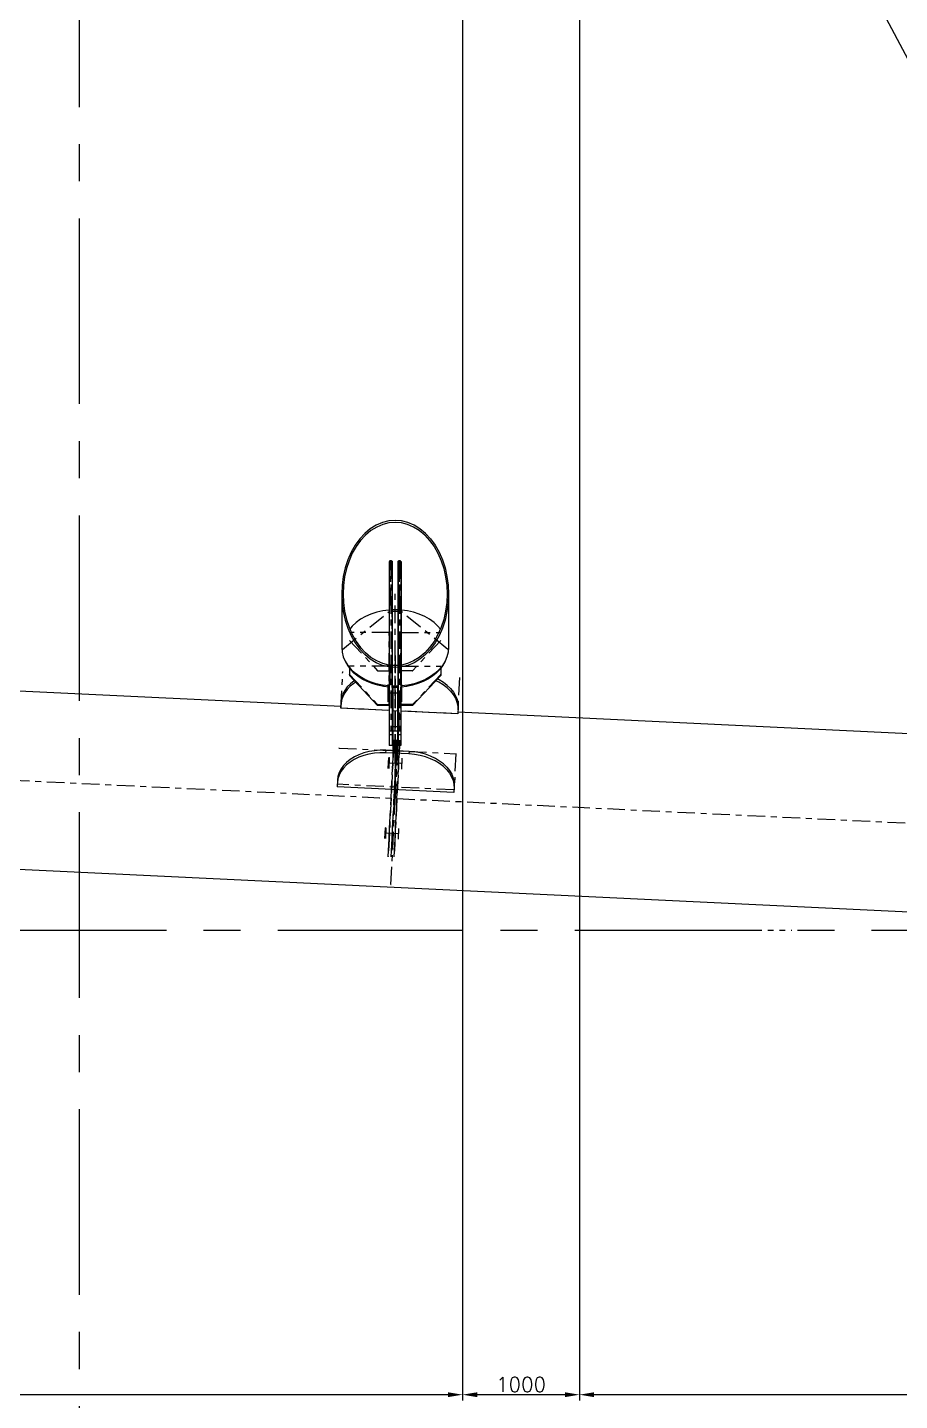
# Model space of a CAD drawing. Header units: millimetres. Extents: x 2368 to 8313, y 7493 to 11698.
# Drawn here: x 4169.7 to 4318.9, y 10991 to 11225.9 of the extents above; entities that cross this region are included whole.
import ezdxf

# ---------------------------------------------------------------- set-up
doc = ezdxf.new("R2010")
doc.units = ezdxf.units.MM
for name, pattern in [('CENTER', [50.8, 31.75, -6.35, 6.35, -6.35]), ('XKITLINE00', [0]), ('XKITLINE01', [4, 1, -1, 1, -1]), ('XKITLINE03', [6, 3, -1, 1, -1])]:
    doc.linetypes.add(name, pattern=pattern)
doc.styles.add('ROMANS', font='romans.shx')
doc.dimstyles.new('MD300', dxfattribs={"dimtxt": 2.5, "dimasz": 2.5, "dimexe": 1, "dimexo": 1, "dimgap": 0.5, "dimtad": 1, "dimdec": 1, "dimlfac": 50, "dimrnd": 0.5, "dimdsep": 46, "dimtxsty": 'ROMANS', "dimcen": 1, "dimclrd": 146, "dimclre": 146, "dimclrt": 30, "dimadec": 1, "dimazin": 2, "dimtfac": 1, "dimtdec": 1, "dimtmove": 0, "dimatfit": 1, "dimfxl": 1, "dimtolj": 1, "dimtzin": 0, "dimlwd": -1, "dimlwe": -1, "dimarcsym": 0})

# ---------------------------------------------------------------- blocks, each defined once
blk = doc.blocks.new('*D28')
at = {"color": 146, "transparency": 16777216}
for p, q in [((4264.13, 11249.2), (4264.13, 10991.04)), ((5216.59, 11054.98), (5216.59, 10991.04)), ((5214.09, 10992.04), (4266.63, 10992.04))]:
    blk.add_line(p, q, dxfattribs=at)
for points in [[(4266.63, 10992.45), (4266.63, 10991.62), (4264.13, 10992.04)], [(5214.09, 10992.45), (5214.09, 10991.62), (5216.59, 10992.04)]]:
    blk.add_solid(points, dxfattribs=at)
at = {"layer": 'Defpoints', "color": 0, "transparency": 16777216}
for p in [(4264.13, 11250.2), (5216.59, 11055.98), (4264.13, 10992.04)]:
    blk.add_point(p, dxfattribs=at)
at = {"color": 30, "transparency": 16777216, "insert": (4740.36, 10993.79), "char_height": 2.5, "attachment_point": 5, "style": 'ROMANS'}
blk.add_mtext('\\A1;47623', dxfattribs=at)
blk = doc.blocks.new('*D33')
at = {"color": 146, "transparency": 16777216}
for p, q in [((4244.13, 11249.2), (4244.13, 10991.04)), ((4264.13, 11249.21), (4264.13, 10991.04)), ((4261.63, 10992.04), (4246.63, 10992.04))]:
    blk.add_line(p, q, dxfattribs=at)
for points in [[(4246.63, 10992.45), (4246.63, 10991.62), (4244.13, 10992.04)], [(4261.63, 10992.45), (4261.63, 10991.62), (4264.13, 10992.04)]]:
    blk.add_solid(points, dxfattribs=at)
at = {"layer": 'Defpoints', "color": 0, "transparency": 16777216}
for p in [(4244.13, 11250.2), (4264.13, 11250.21), (4244.13, 10992.04)]:
    blk.add_point(p, dxfattribs=at)
at = {"color": 30, "transparency": 16777216, "insert": (4254.13, 10993.79), "char_height": 2.5, "attachment_point": 5, "style": 'ROMANS'}
blk.add_mtext('\\A1;1000', dxfattribs=at)
blk = doc.blocks.new('*D34')
at = {"color": 146, "transparency": 16777216}
for p, q in [((3908.59, 11276.55), (3908.59, 10991.04)), ((4244.13, 11249.2), (4244.13, 10991.04)), ((4241.63, 10992.04), (3911.09, 10992.04))]:
    blk.add_line(p, q, dxfattribs=at)
for points in [[(3911.09, 10992.45), (3911.09, 10991.62), (3908.59, 10992.04)], [(4241.63, 10992.45), (4241.63, 10991.62), (4244.13, 10992.04)]]:
    blk.add_solid(points, dxfattribs=at)
at = {"layer": 'Defpoints', "color": 0, "transparency": 16777216}
for p in [(3908.59, 11277.55), (4244.13, 11250.2), (3908.59, 10992.04)]:
    blk.add_point(p, dxfattribs=at)
at = {"color": 30, "transparency": 16777216, "insert": (4076.36, 10993.79), "char_height": 2.5, "attachment_point": 5, "style": 'ROMANS'}
blk.add_mtext('\\A1;16777', dxfattribs=at)
blk = doc.blocks.new('*D36')
at = {"color": 146, "transparency": 16777216}
for p, q in [((3888.59, 11276.27), (3888.59, 10979.26)), ((5216.59, 11054.98), (5216.59, 10979.26)), ((3891.09, 10980.26), (5214.09, 10980.26))]:
    blk.add_line(p, q, dxfattribs=at)
for points in [[(3891.09, 10980.68), (3891.09, 10979.85), (3888.59, 10980.26)], [(5214.09, 10980.68), (5214.09, 10979.85), (5216.59, 10980.26)]]:
    blk.add_solid(points, dxfattribs=at)
at = {"layer": 'Defpoints', "color": 0, "transparency": 16777216}
for p in [(3888.59, 11277.27), (5216.59, 11055.98), (5216.59, 10980.26)]:
    blk.add_point(p, dxfattribs=at)
at = {"color": 30, "transparency": 16777216, "insert": (4552.59, 10982.01), "char_height": 2.5, "attachment_point": 5, "style": 'ROMANS'}
blk.add_mtext('\\A1;66400', dxfattribs=at)
blk = doc.blocks.new('*D38')
at = {"color": 146, "transparency": 16777216}
for p, q in [((3888.58, 11276.27), (3888.58, 10968.16)), ((6544.59, 11276.27), (6544.59, 10968.16)), ((6542.09, 10969.16), (3891.08, 10969.16))]:
    blk.add_line(p, q, dxfattribs=at)
for points in [[(3891.08, 10969.58), (3891.08, 10968.75), (3888.58, 10969.16)], [(6542.09, 10969.58), (6542.09, 10968.75), (6544.59, 10969.16)]]:
    blk.add_solid(points, dxfattribs=at)
at = {"layer": 'Defpoints', "color": 0, "transparency": 16777216}
for p in [(3888.58, 11277.27), (6544.59, 11277.27), (3888.58, 10969.16)]:
    blk.add_point(p, dxfattribs=at)
at = {"color": 30, "transparency": 16777216, "insert": (5216.59, 10970.91), "char_height": 2.5, "attachment_point": 5, "style": 'ROMANS'}
blk.add_mtext('\\A1;132800', dxfattribs=at)

msp = doc.modelspace()

# ---------------------------------------------------------------- linework, layer by layer
at = {"color": 6, "linetype": 'CENTER'}
for p, q in [((4178.5882, 10907.5139), (4178.5882, 11495.735)), ((3247.3048, 11071.5205), (7181.1218, 11071.5205))]:
    msp.add_line(p, q, dxfattribs=at)
at = {"color": 8, "linetype": 'XKITLINE00'}
for p, q in [((4242.5226, 11367.6076), (4376.8075, 11113.5958)), ((4229.3471, 11140.7728), (4228.3406, 11140.1495)), ((4230.4009, 11141.2247), (4229.3471, 11140.7728)), ((4230.4583, 11140.904), (4229.4322, 11140.464)), ((4231.4865, 11141.4985), (4230.4009, 11141.2247)), ((4231.5154, 11141.1706), (4230.4583, 11140.904)), ((4232.5882, 11141.5902), (4231.4865, 11141.4985)), ((4232.5882, 11141.2599), (4231.5154, 11141.1706)), ((4233.6899, 11141.4985), (4232.5882, 11141.5902)), ((4233.661, 11141.1706), (4232.5882, 11141.2599)), ((4234.7181, 11140.904), (4233.661, 11141.1706)), ((4234.7755, 11141.2247), (4233.6899, 11141.4985)), ((4235.7442, 11140.464), (4234.7181, 11140.904)), ((4235.8293, 11140.7729), (4234.7755, 11141.2247)), ((4236.8358, 11140.1495), (4235.8293, 11140.7729)), ((4226.5273, 11138.427), (4225.7468, 11137.353)), ((4227.3961, 11139.3637), (4226.5273, 11138.427)), ((4227.5324, 11139.0919), (4226.6864, 11138.1798)), ((4228.3406, 11140.1495), (4227.3961, 11139.3637)), ((4228.4522, 11139.857), (4227.5324, 11139.0919)), ((4229.4322, 11140.464), (4228.4522, 11139.857)), ((4236.7242, 11139.857), (4235.7442, 11140.464)), ((4237.644, 11139.0919), (4236.7242, 11139.857)), ((4237.7803, 11139.3637), (4236.8358, 11140.1495)), ((4237.644, 11139.0919), (4238.49, 11138.1798)), ((4237.7803, 11139.3637), (4238.6491, 11138.427)), ((4238.6491, 11138.427), (4239.4296, 11137.353)), ((4225.0661, 11136.1573), (4224.4951, 11134.8575)), ((4225.2636, 11135.9697), (4224.7076, 11134.704)), ((4225.7468, 11137.353), (4225.0661, 11136.1573)), ((4225.9265, 11137.134), (4225.2636, 11135.9697)), ((4226.6864, 11138.1798), (4225.9265, 11137.134)), ((4238.49, 11138.1798), (4239.2499, 11137.134)), ((4239.2499, 11137.134), (4239.9128, 11135.9697)), ((4239.4296, 11137.353), (4240.1103, 11136.1573)), ((4239.9128, 11135.9697), (4240.4688, 11134.704)), ((4240.1103, 11136.1573), (4240.6813, 11134.8575)), ((4224.4951, 11134.8575), (4224.0422, 11133.4724)), ((4224.7076, 11134.704), (4224.2666, 11133.3553)), ((4231.5795, 11134.5465), (4231.5682, 11134.4993)), ((4231.5682, 11134.4993), (4231.5682, 11126.2554)), ((4231.6077, 11134.5909), (4231.5795, 11134.5465)), ((4231.5882, 11134.5601), (4231.5882, 11127.0828)), ((4231.6508, 11134.6296), (4231.6077, 11134.5909)), ((4231.6612, 11134.6182), (4231.6178, 11134.6)), ((4231.7061, 11134.6603), (4231.6508, 11134.6296)), ((4232.06, 11134.6182), (4231.6612, 11134.6182)), ((4231.7699, 11134.6808), (4231.7061, 11134.6603)), ((4231.8382, 11134.6898), (4231.7699, 11134.6808)), ((4231.9065, 11134.6867), (4231.8382, 11134.6898)), ((4231.9703, 11134.6718), (4231.9065, 11134.6867)), ((4232.0256, 11134.6461), (4231.9703, 11134.6718)), ((4232.0687, 11134.6111), (4232.0256, 11134.6461)), ((4232.0687, 11134.6111), (4232.0969, 11134.5691)), ((4232.0882, 11134.582), (4232.0882, 11127.0828)), ((4232.0969, 11134.5691), (4232.1082, 11134.523)), ((4232.1082, 11134.523), (4232.1082, 11126.279)), ((4233.0795, 11134.5691), (4233.0682, 11134.523)), ((4233.0682, 11134.523), (4233.0682, 11126.279)), ((4233.1077, 11134.6111), (4233.0795, 11134.5691)), ((4233.0882, 11134.582), (4233.0882, 11127.0828)), ((4233.1508, 11134.6461), (4233.1077, 11134.6111)), ((4233.5152, 11134.6182), (4233.1164, 11134.6182)), ((4233.2061, 11134.6718), (4233.1508, 11134.6461)), ((4233.2699, 11134.6867), (4233.2061, 11134.6718)), ((4233.3382, 11134.6898), (4233.2699, 11134.6867)), ((4233.4065, 11134.6808), (4233.3382, 11134.6898)), ((4233.4703, 11134.6603), (4233.4065, 11134.6808)), ((4233.5256, 11134.6296), (4233.4703, 11134.6603)), ((4233.5586, 11134.6), (4233.5152, 11134.6182)), ((4233.5687, 11134.5909), (4233.5256, 11134.6296)), ((4233.5687, 11134.5909), (4233.5969, 11134.5465)), ((4233.5882, 11134.5601), (4233.5882, 11127.0828)), ((4233.5969, 11134.5465), (4233.6082, 11134.4993)), ((4233.6082, 11134.4993), (4233.6082, 11126.2554)), ((4240.4688, 11134.704), (4240.9098, 11133.3553)), ((4240.6813, 11134.8575), (4241.1343, 11133.4724)), ((4223.7138, 11132.0223), (4223.5148, 11130.5283)), ((4224.0422, 11133.4724), (4223.7138, 11132.0223)), ((4223.9468, 11131.9433), (4223.7531, 11130.4885)), ((4224.2666, 11133.3553), (4223.9468, 11131.9433)), ((4240.9098, 11133.3553), (4241.2296, 11131.9433)), ((4241.1343, 11133.4724), (4241.4626, 11132.0223)), ((4241.2296, 11131.9433), (4241.4233, 11130.4885)), ((4241.4626, 11132.0223), (4241.6616, 11130.5283)), ((4223.5148, 11130.5283), (4223.4482, 11129.0122)), ((4223.4482, 11129.0122), (4223.5148, 11127.4961)), ((4223.4482, 11129.0122), (4223.4482, 11119.8543)), ((4223.7531, 11130.4885), (4223.6882, 11129.0122)), ((4223.6882, 11129.0122), (4223.7531, 11127.5359)), ((4241.4233, 11130.4885), (4241.4882, 11129.0122)), ((4241.4882, 11129.0122), (4241.4233, 11127.5359)), ((4241.6616, 11130.5283), (4241.7282, 11129.0122)), ((4241.7282, 11129.0122), (4241.6616, 11127.4961)), ((4241.7282, 11129.0122), (4241.7282, 11119.8543)), ((4223.5148, 11127.4961), (4223.7138, 11126.0021)), ((4223.7531, 11127.5359), (4223.9468, 11126.0811)), ((4231.5882, 11127.0828), (4231.5882, 11116.8745)), ((4232.0882, 11127.0828), (4231.5882, 11127.0828)), ((4232.0882, 11127.0828), (4232.0882, 11116.8162)), ((4233.5882, 11127.0828), (4233.0882, 11127.0828)), ((4233.0882, 11127.0828), (4233.0882, 11116.8162)), ((4233.5882, 11127.0828), (4233.5882, 11116.8745)), ((4241.4233, 11127.5359), (4241.2296, 11126.0811)), ((4241.6616, 11127.4961), (4241.4626, 11126.0021)), ((4223.7138, 11126.0021), (4224.0422, 11124.552)), ((4223.9468, 11126.0811), (4224.2666, 11124.6691)), ((4224.0422, 11124.552), (4224.4951, 11123.1669)), ((4224.2666, 11124.6691), (4224.7076, 11123.3204)), ((4226.6864, 11124.679), (4225.9264, 11124.1286)), ((4227.5324, 11125.1591), (4226.6864, 11124.679)), ((4228.4522, 11125.5617), (4227.5324, 11125.1591)), ((4229.4322, 11125.8812), (4228.4522, 11125.5617)), ((4230.4583, 11126.1128), (4229.4322, 11125.8812)), ((4231.5154, 11126.2531), (4230.4583, 11126.1128)), ((4231.5682, 11126.2554), (4231.5154, 11126.2531)), ((4231.5682, 11126.2554), (4231.5682, 11116.8494)), ((4232.5882, 11126.3001), (4232.1082, 11126.279)), ((4232.1082, 11126.279), (4232.1082, 11116.8044)), ((4233.0682, 11126.279), (4232.5882, 11126.3001)), ((4233.0682, 11126.279), (4233.0682, 11116.8044)), ((4233.661, 11126.2531), (4233.6082, 11126.2554)), ((4233.6082, 11126.2554), (4233.6082, 11116.8494)), ((4234.7181, 11126.1128), (4233.661, 11126.2531)), ((4235.7442, 11125.8812), (4234.7181, 11126.1128)), ((4236.7242, 11125.5617), (4235.7442, 11125.8812)), ((4237.644, 11125.1591), (4236.7242, 11125.5617)), ((4238.49, 11124.679), (4237.644, 11125.1591)), ((4239.2499, 11124.1286), (4238.49, 11124.679)), ((4240.9098, 11124.6691), (4240.4688, 11123.3204)), ((4241.1342, 11124.552), (4240.6813, 11123.1669)), ((4241.2296, 11126.0811), (4240.9098, 11124.6691)), ((4241.4626, 11126.0021), (4241.1342, 11124.552)), ((4224.4951, 11123.1669), (4225.0661, 11121.8671)), ((4224.7076, 11123.3204), (4225.2636, 11122.0547)), ((4225.2636, 11123.5159), (4224.8431, 11123.0121)), ((4225.0661, 11121.8671), (4225.7468, 11120.6715)), ((4225.9264, 11124.1286), (4225.2636, 11123.5159)), ((4225.2636, 11122.0547), (4225.9265, 11120.8905)), ((4231.5882, 11122.2029), (4231.5682, 11122.2167)), ((4231.5882, 11121.8408), (4231.5682, 11121.8546)), ((4233.6082, 11122.2167), (4233.5882, 11122.2029)), ((4233.6082, 11121.8546), (4233.5882, 11121.8408)), ((4239.9127, 11123.5159), (4239.2499, 11124.1286)), ((4239.9128, 11122.0547), (4239.2499, 11120.8905)), ((4240.1103, 11121.8671), (4239.4296, 11120.6715)), ((4239.9127, 11123.5159), (4240.3333, 11123.0121)), ((4240.4688, 11123.3204), (4239.9128, 11122.0547)), ((4240.6813, 11123.1669), (4240.1103, 11121.8671)), ((4223.4482, 11119.8543), (4223.5148, 11119.0564)), ((4225.7468, 11120.6715), (4226.5273, 11119.5974)), ((4225.9265, 11120.8905), (4226.6864, 11119.8447)), ((4226.5273, 11119.5974), (4227.3961, 11118.6607)), ((4226.6864, 11119.8447), (4227.5324, 11118.9325)), ((4238.49, 11119.8447), (4237.644, 11118.9325)), ((4238.6491, 11119.5975), (4237.7803, 11118.6607)), ((4239.2499, 11120.8905), (4238.49, 11119.8447)), ((4239.4296, 11120.6715), (4238.6491, 11119.5975)), ((4241.7282, 11119.8543), (4241.6616, 11119.0564)), ((4223.5148, 11119.0564), (4223.7138, 11118.2701)), ((4223.7138, 11118.2701), (4224.0421, 11117.5069)), ((4224.0421, 11117.5069), (4224.4951, 11116.778)), ((4224.0499, 11117.4945), (4224.0923, 11117.3877)), ((4224.0923, 11117.3877), (4224.4778, 11116.713)), ((4228.3406, 11117.8749), (4227.3961, 11118.6607)), ((4228.4522, 11118.1674), (4227.5324, 11118.9325)), ((4229.3471, 11117.2516), (4228.3406, 11117.8749)), ((4229.4322, 11117.5604), (4228.4522, 11118.1674)), ((4230.4009, 11116.7997), (4229.3471, 11117.2516)), ((4230.4583, 11117.1204), (4229.4322, 11117.5604)), ((4231.5154, 11116.8538), (4230.4583, 11117.1204)), ((4234.7181, 11117.1204), (4233.661, 11116.8538)), ((4235.7442, 11117.5604), (4234.7181, 11117.1204)), ((4235.8293, 11117.2516), (4234.7755, 11116.7997)), ((4236.7242, 11118.1674), (4235.7442, 11117.5604)), ((4236.8358, 11117.875), (4235.8293, 11117.2516)), ((4237.644, 11118.9325), (4236.7242, 11118.1674)), ((4237.7803, 11118.6607), (4236.8358, 11117.875)), ((4241.1342, 11117.5069), (4240.6813, 11116.778)), ((4241.0841, 11117.3877), (4240.6986, 11116.713)), ((4241.1265, 11117.4945), (4241.0841, 11117.3877)), ((4241.4626, 11118.2701), (4241.1342, 11117.5069)), ((4241.6616, 11119.0564), (4241.4626, 11118.2701)), ((4223.3308, 11109.7353), (4088.6018, 11116.2093)), ((4224.4778, 11116.713), (4224.9651, 11116.0737)), ((4224.4951, 11116.778), (4225.0661, 11116.0939)), ((4224.7882, 11116.3058), (4224.7882, 11115.0815)), ((4224.7882, 11115.0815), (4229.5882, 11109.9099)), ((4224.9651, 11116.0737), (4225.5482, 11115.4779)), ((4225.7468, 11115.4647), (4225.0661, 11116.0939)), ((4226.2195, 11114.933), (4225.5482, 11115.4779)), ((4226.5273, 11114.8994), (4225.7468, 11115.4647)), ((4226.9708, 11114.446), (4226.2195, 11114.933)), ((4227.3961, 11114.4065), (4226.5273, 11114.8994)), ((4231.4865, 11116.5259), (4230.4009, 11116.7997)), ((4231.5682, 11116.5191), (4231.4865, 11116.5259)), ((4231.5682, 11116.8494), (4231.5154, 11116.8538)), ((4231.5682, 11116.8494), (4231.5682, 11116.5191)), ((4231.5682, 11116.5191), (4231.5682, 11113.2794)), ((4231.5882, 11116.409), (4231.5682, 11116.4228)), ((4231.5882, 11116.0469), (4231.5682, 11116.0606)), ((4231.5882, 11116.8745), (4231.5882, 11103.1052)), ((4231.6612, 11116.8162), (4231.5882, 11116.8745)), ((4232.0882, 11116.8162), (4231.6612, 11116.8162)), ((4231.6612, 11116.8162), (4231.6612, 11113.4232)), ((4232.0882, 11116.8162), (4232.0882, 11104.9141)), ((4232.1082, 11115.6946), (4232.0882, 11115.6955)), ((4232.1082, 11115.2593), (4232.0882, 11115.2602)), ((4232.1082, 11116.8044), (4232.1082, 11116.476)), ((4232.5882, 11116.7645), (4232.1082, 11116.8044)), ((4232.1082, 11116.476), (4232.1082, 11113.2557)), ((4232.5882, 11116.4342), (4232.1082, 11116.476)), ((4233.0682, 11116.8044), (4232.5882, 11116.7645)), ((4233.0682, 11116.476), (4232.5882, 11116.4342)), ((4233.0682, 11116.8044), (4233.0682, 11116.476)), ((4233.0682, 11116.476), (4233.0682, 11113.2557)), ((4233.0882, 11115.6475), (4233.0682, 11115.6484)), ((4233.0882, 11115.2122), (4233.0682, 11115.2132)), ((4233.5152, 11116.8162), (4233.0882, 11116.8162)), ((4233.0882, 11116.8162), (4233.0882, 11103.1052)), ((4233.5882, 11116.8745), (4233.5152, 11116.8162)), ((4233.5152, 11116.8162), (4233.5152, 11113.4232)), ((4233.5882, 11116.8745), (4233.5882, 11113.4537)), ((4233.6082, 11116.4228), (4233.5882, 11116.409)), ((4233.6082, 11116.0606), (4233.5882, 11116.0469)), ((4233.661, 11116.8538), (4233.6082, 11116.8494)), ((4233.6082, 11116.8494), (4233.6082, 11116.5191)), ((4233.6899, 11116.5259), (4233.6082, 11116.5191)), ((4233.6082, 11116.5191), (4233.6082, 11113.2794)), ((4234.7755, 11116.7997), (4233.6899, 11116.5259)), ((4240.3882, 11115.0815), (4235.5882, 11109.9099)), ((4238.6491, 11114.8994), (4237.7803, 11114.4065)), ((4238.9569, 11114.933), (4238.2056, 11114.446)), ((4239.4296, 11115.4647), (4238.6491, 11114.8994)), ((4239.6282, 11115.4778), (4238.9569, 11114.933)), ((4240.1103, 11116.0939), (4239.4296, 11115.4647)), ((4240.2112, 11116.0737), (4239.6282, 11115.4778)), ((4240.6813, 11116.778), (4240.1103, 11116.0939)), ((4240.6986, 11116.713), (4240.2112, 11116.0737)), ((4240.3882, 11116.3058), (4240.3882, 11115.0815)), ((4223.9852, 11112.5227), (4223.6676, 11111.9016)), ((4224.3895, 11112.6758), (4223.9643, 11112.0884)), ((4224.4103, 11113.1101), (4223.9852, 11112.5227)), ((4224.916, 11113.2209), (4224.3895, 11112.6758)), ((4224.9369, 11113.6551), (4224.4103, 11113.1101)), ((4225.5363, 11113.7157), (4224.916, 11113.2209)), ((4225.5571, 11114.15), (4224.9369, 11113.6551)), ((4225.8659, 11113.9203), (4225.5363, 11113.7157)), ((4225.6178, 11114.1877), (4225.5571, 11114.15)), ((4227.7927, 11114.0229), (4226.9708, 11114.446)), ((4228.3406, 11113.9929), (4227.3961, 11114.4065)), ((4228.6747, 11113.669), (4227.7927, 11114.0229)), ((4229.3471, 11113.6649), (4228.3406, 11113.9929)), ((4229.6058, 11113.3888), (4228.6747, 11113.669)), ((4230.4009, 11113.427), (4229.3471, 11113.6649)), ((4230.5744, 11113.1858), (4229.6058, 11113.3888)), ((4231.4865, 11113.283), (4230.4009, 11113.427)), ((4230.5744, 11113.404), (4230.5744, 11113.1858)), ((4231.5682, 11113.0625), (4230.5744, 11113.1858)), ((4231.5682, 11113.2794), (4231.4865, 11113.283)), ((4231.5682, 11113.2794), (4231.5682, 11113.0625)), ((4231.6612, 11113.4232), (4231.5882, 11113.4537)), ((4231.6612, 11113.4232), (4231.5882, 11113.4232)), ((4232.1082, 11113.4224), (4232.0882, 11113.4224)), ((4232.5882, 11113.2347), (4232.1082, 11113.2557)), ((4232.1082, 11113.2557), (4232.1082, 11113.0298)), ((4232.3481, 11113.0228), (4232.1082, 11113.0298)), ((4232.1882, 11113.0275), (4232.1882, 11106.2916)), ((4232.3481, 11113.2452), (4232.3481, 11113.0228)), ((4232.5882, 11113.0204), (4232.3481, 11113.0228)), ((4233.0682, 11113.2557), (4232.5882, 11113.2347)), ((4232.8283, 11113.0228), (4232.5882, 11113.0204)), ((4232.8283, 11113.2452), (4232.8283, 11113.0228)), ((4233.0682, 11113.0297), (4232.8283, 11113.0228)), ((4232.9882, 11113.0274), (4232.9882, 11102.1704)), ((4233.0882, 11113.4224), (4233.0682, 11113.4224)), ((4233.0682, 11113.2557), (4233.0682, 11113.0297)), ((4233.5882, 11113.4537), (4233.5152, 11113.4232)), ((4233.5882, 11113.4232), (4233.5152, 11113.4232)), ((4233.5882, 11113.4537), (4233.5882, 11104.9141)), ((4233.6899, 11113.283), (4233.6082, 11113.2794)), ((4233.6082, 11113.2794), (4233.6082, 11113.0625)), ((4234.602, 11113.1858), (4233.6082, 11113.0625)), ((4234.7755, 11113.427), (4233.6899, 11113.283)), ((4234.602, 11113.404), (4234.602, 11113.1858)), ((4235.5706, 11113.3888), (4234.602, 11113.1858)), ((4235.8293, 11113.6649), (4234.7755, 11113.427)), ((4236.5017, 11113.669), (4235.5706, 11113.3888)), ((4236.8358, 11113.9929), (4235.8293, 11113.6649)), ((4237.3837, 11114.0229), (4236.5017, 11113.669)), ((4237.7803, 11114.4065), (4236.8358, 11113.9929)), ((4238.2056, 11114.446), (4237.3837, 11114.0229)), ((4240.0944, 11113.8985), (4239.536, 11114.1633)), ((4240.1153, 11114.3328), (4239.8223, 11114.4717)), ((4240.8343, 11113.4519), (4240.0944, 11113.8985)), ((4240.8552, 11113.8862), (4240.1153, 11114.3328)), ((4241.494, 11112.9489), (4240.8343, 11113.4519)), ((4241.5149, 11113.3832), (4240.8552, 11113.8862)), ((4242.064, 11112.3969), (4241.494, 11112.9489)), ((4242.0848, 11112.8312), (4241.5149, 11113.3832)), ((4242.064, 11112.3969), (4242.5358, 11111.8038)), ((4242.0848, 11112.8312), (4242.5567, 11112.2381)), ((4223.3721, 11110.595), (4223.3181, 11109.4723)), ((4223.4413, 11110.8216), (4223.3512, 11110.1607)), ((4223.4622, 11111.2559), (4223.3721, 11110.595)), ((4223.6467, 11111.4674), (4223.4413, 11110.8216)), ((4223.6676, 11111.9016), (4223.4622, 11111.2559)), ((4223.9643, 11112.0884), (4223.6467, 11111.4674)), ((4232.1882, 11110.6224), (4232.0882, 11110.6224)), ((4233.0882, 11110.6224), (4232.9882, 11110.6224)), ((4242.5358, 11111.8038), (4242.9027, 11111.1784)), ((4242.5567, 11112.2381), (4242.9236, 11111.6127)), ((4242.9027, 11111.1784), (4243.1593, 11110.5297)), ((4242.9236, 11111.6127), (4243.1801, 11110.964)), ((4243.1593, 11110.5297), (4243.3018, 11109.8673)), ((4243.1801, 11110.964), (4243.3226, 11110.3016)), ((4243.3226, 11110.3016), (4243.349, 11109.635)), ((4231.5882, 11109.0749), (4223.3181, 11109.4723)), ((4231.5882, 11109.9099), (4229.5882, 11109.9099)), ((4232.1882, 11109.0461), (4232.0882, 11109.0509)), ((4233.0882, 11109.0029), (4232.9882, 11109.0077)), ((4235.5882, 11109.9099), (4233.5882, 11109.9099)), ((4243.2951, 11108.5124), (4233.5882, 11108.9788)), ((4243.349, 11109.635), (4243.2951, 11108.5124)), ((4243.3018, 11109.8673), (4243.3281, 11109.2007)), ((4339.3168, 11104.162), (4243.3077, 11108.7754)), ((4232.0882, 11105.5622), (4231.5882, 11105.5622)), ((4232.9882, 11106.2916), (4232.1882, 11106.2916)), ((4232.1882, 11106.2916), (4232.1882, 11102.2088)), ((4232.9882, 11105.5623), (4232.1882, 11105.5623)), ((4233.5882, 11105.5622), (4233.0882, 11105.5622)), ((4232.0882, 11104.9141), (4231.5882, 11104.9141)), ((4232.0882, 11103.1052), (4231.5882, 11103.1052)), ((4232.0882, 11104.9141), (4232.0882, 11103.1368)), ((4232.0882, 11103.1368), (4232.0882, 11103.1052)), ((4233.5882, 11104.9141), (4233.0882, 11104.9141)), ((4233.5882, 11103.1052), (4233.0882, 11103.1052)), ((4233.5882, 11104.9141), (4233.5882, 11103.1368)), ((4233.5882, 11103.1368), (4233.5882, 11103.1052)), ((4224.9108, 11100.6992), (4224.2905, 11100.2043)), ((4225.5948, 11100.7023), (4224.8899, 11100.2649)), ((4225.6157, 11101.1366), (4224.9108, 11100.6992)), ((4226.3741, 11101.0759), (4225.5948, 11100.7023)), ((4226.395, 11101.5102), (4225.6157, 11101.1366)), ((4227.2164, 11101.3802), (4226.3741, 11101.0759)), ((4227.2373, 11101.8145), (4226.395, 11101.5102)), ((4228.1095, 11101.6109), (4227.2164, 11101.3802)), ((4228.1304, 11102.0451), (4227.2373, 11101.8145)), ((4229.0402, 11101.7644), (4228.1095, 11101.6109)), ((4229.0611, 11102.1987), (4228.1304, 11102.0451)), ((4229.9951, 11101.8387), (4229.0402, 11101.7644)), ((4230.016, 11102.273), (4229.0611, 11102.1987)), ((4230.9603, 11101.8326), (4229.9951, 11101.8387)), ((4230.9811, 11102.2668), (4230.016, 11102.273)), ((4230.9811, 11102.2668), (4230.9603, 11101.8326)), ((4234.9556, 11101.6406), (4230.9603, 11101.8326)), ((4234.9765, 11102.0748), (4230.9811, 11102.2668)), ((4234.9765, 11102.0748), (4234.9556, 11101.6406)), ((4235.9169, 11101.5541), (4234.9556, 11101.6406)), ((4235.9378, 11101.9884), (4234.9765, 11102.0748)), ((4236.8603, 11101.3887), (4235.9169, 11101.5541)), ((4236.8811, 11101.8229), (4235.9378, 11101.9884)), ((4237.772, 11101.1466), (4236.8603, 11101.3887)), ((4237.7929, 11101.5808), (4236.8811, 11101.8229)), ((4238.6388, 11100.8314), (4237.772, 11101.1466)), ((4238.6597, 11101.2657), (4237.7929, 11101.5808)), ((4239.4481, 11100.4477), (4238.6388, 11100.8314)), ((4239.469, 11100.882), (4238.6597, 11101.2657)), ((4240.2088, 11100.4354), (4239.469, 11100.882)), ((4223.0213, 11098.4508), (4222.8159, 11097.8051)), ((4223.318, 11098.6376), (4223.0004, 11098.0165)), ((4223.3388, 11099.0719), (4223.0213, 11098.4508)), ((4223.7431, 11099.2249), (4223.318, 11098.6376)), ((4223.764, 11099.6592), (4223.3388, 11099.0719)), ((4224.2697, 11099.77), (4223.7431, 11099.2249)), ((4224.2905, 11100.2043), (4223.764, 11099.6592)), ((4224.8899, 11100.2649), (4224.2697, 11099.77)), ((4240.188, 11100.0011), (4239.4481, 11100.4477)), ((4240.8477, 11099.4981), (4240.188, 11100.0011)), ((4240.8686, 11099.9324), (4240.2088, 11100.4354)), ((4241.4176, 11098.946), (4240.8477, 11099.4981)), ((4241.4385, 11099.3803), (4240.8686, 11099.9324)), ((4241.4176, 11098.946), (4241.8895, 11098.353)), ((4241.4385, 11099.3803), (4241.9104, 11098.7873)), ((4241.8895, 11098.353), (4242.2564, 11097.7276)), ((4241.9104, 11098.7873), (4242.2772, 11098.1618)), ((4222.7257, 11097.1441), (4222.6718, 11096.0215)), ((4242.6487, 11095.0616), (4222.6718, 11096.0215)), ((4222.795, 11097.3708), (4222.7049, 11096.7098)), ((4222.8159, 11097.8051), (4222.7257, 11097.1441)), ((4223.0004, 11098.0165), (4222.795, 11097.3708)), ((4242.2564, 11097.7276), (4242.5129, 11097.0789)), ((4242.2772, 11098.1618), (4242.5338, 11097.5132)), ((4242.5129, 11097.0789), (4242.6554, 11096.4165)), ((4242.5338, 11097.5132), (4242.6763, 11096.8507)), ((4242.7027, 11096.1842), (4242.6487, 11095.0616)), ((4242.6554, 11096.4165), (4242.6818, 11095.7499)), ((4242.6763, 11096.8507), (4242.7027, 11096.1842)), ((4338.3211, 11073.6946), (4004.2388, 11089.7479))]:
    msp.add_line(p, q, dxfattribs=at)
at = {"color": 8, "linetype": 'XKITLINE03'}
for p, q in [((4231.8382, 11127.0828), (4231.8382, 11134.6182)), ((4231.8382, 11134.6182), (4231.8382, 11118.4828)), ((4233.3382, 11127.0828), (4233.3382, 11134.6182)), ((4233.3382, 11134.6182), (4233.3382, 11118.4828)), ((4232.5882, 11094.0329), (4232.5882, 11129.0122)), ((4223.5882, 11119.5386), (4231.5682, 11126.0146)), ((4231.5682, 11126.0146), (4231.5682, 11113.0625)), ((4232.1082, 11126.0473), (4232.5882, 11126.0568)), ((4232.1082, 11113.0298), (4232.1082, 11126.0473)), ((4232.5882, 11126.0568), (4233.0682, 11126.0473)), ((4233.0682, 11126.0473), (4233.0682, 11113.0297)), ((4241.5882, 11119.5386), (4233.6082, 11126.0146)), ((4233.6082, 11126.0146), (4233.6082, 11113.0625)), ((4231.5882, 11122.4356), (4224.7882, 11122.4356)), ((4231.5882, 11115.8849), (4231.5882, 11122.4356)), ((4233.5882, 11115.8849), (4233.5882, 11122.4356)), ((4233.5882, 11122.4356), (4240.3882, 11122.4356)), ((4224.7882, 11121.0565), (4229.5882, 11115.8849)), ((4240.3882, 11121.0565), (4235.5882, 11115.8849)), ((4231.8382, 11118.4828), (4231.8382, 11105.8718)), ((4232.5882, 11118.4828), (4232.5882, 11109.0505)), ((4232.5882, 11105.5623), (4232.5882, 11118.1733)), ((4233.3382, 11118.4828), (4233.3382, 11105.8718)), ((4223.3181, 11109.4723), (4223.6158, 11115.6674)), ((4231.5882, 11116.6416), (4224.7882, 11116.6416)), ((4224.7882, 11115.2625), (4229.5882, 11110.0909)), ((4229.5882, 11115.8849), (4231.5882, 11115.8849)), ((4231.5882, 11110.0909), (4231.5882, 11116.6416)), ((4233.5882, 11110.0909), (4233.5882, 11116.6416)), ((4233.5882, 11116.6416), (4240.3882, 11116.6416)), ((4235.5882, 11115.8849), (4233.5882, 11115.8849)), ((4240.3882, 11115.2625), (4235.5882, 11110.0909)), ((4231.3482, 11113.5423), (4231.3482, 11113.5424)), ((4231.3482, 11113.5424), (4231.3482, 11110.5024)), ((4231.5082, 11113.5423), (4231.5082, 11113.5424)), ((4231.5082, 11113.5424), (4231.5082, 11110.5024)), ((4232.5882, 11113.0204), (4232.1082, 11113.0298)), ((4233.6682, 11113.5423), (4233.6682, 11113.5424)), ((4233.6682, 11113.5424), (4233.6682, 11110.5024)), ((4243.5928, 11114.7074), (4243.2951, 11108.5124)), ((4229.5882, 11110.0909), (4231.5882, 11110.0909)), ((4231.3482, 11110.5024), (4231.3482, 11110.5023)), ((4231.5082, 11110.5024), (4231.5082, 11110.5023)), ((4233.5882, 11112.0224), (4231.5882, 11112.0224)), ((4235.5882, 11110.0909), (4233.5882, 11110.0909)), ((4233.6682, 11110.5024), (4233.6682, 11110.5023)), ((4243.2951, 11108.5124), (4223.3181, 11109.4723)), ((4233.2943, 11108.7359), (4232.5872, 11094.0224)), ((4232.5882, 11109.0505), (4232.5882, 11104.5524)), ((4232.5883, 11094.0434), (4233.2943, 11108.7359)), ((4231.8382, 11105.8718), (4231.8382, 11105.5622)), ((4232.5882, 11096.0321), (4232.5882, 11105.5623)), ((4233.3382, 11105.8718), (4233.3382, 11105.5622)), ((4005.2038, 11104.9591), (4338.8189, 11088.9283)), ((4005.2039, 11104.9591), (4338.8189, 11088.9283)), ((4232.3797, 11104.0544), (4231.8997, 11094.066)), ((4232.2818, 11102.0168), (4232.3797, 11104.0544)), ((4232.3797, 11104.0544), (4232.3797, 11104.0544)), ((4232.8791, 11104.0304), (4232.3992, 11094.042)), ((4232.5882, 11104.5524), (4232.5882, 11096.0321)), ((4232.7812, 11101.9928), (4232.8791, 11104.0304)), ((4232.8791, 11104.0304), (4232.8791, 11104.0304)), ((4232.8791, 11104.0304), (4232.8791, 11104.0304)), ((4232.8791, 11104.0304), (4232.8791, 11104.0304)), ((4233.3785, 11104.0064), (4232.8986, 11094.018)), ((4233.2806, 11101.9688), (4233.3785, 11104.0064)), ((4233.3785, 11104.0064), (4233.3785, 11104.0064)), ((4222.9903, 11102.6508), (4242.9673, 11101.6909)), ((4231.4044, 11099.1756), (4231.4927, 11101.0135)), ((4231.4927, 11101.0135), (4231.4927, 11101.0135)), ((4231.5642, 11099.1679), (4231.6525, 11101.0058)), ((4231.6525, 11101.0058), (4231.6525, 11101.0058)), ((4232.1452, 11099.1747), (4232.2284, 11100.9055)), ((4232.2284, 11100.9055), (4232.2818, 11102.0168)), ((4232.6446, 11099.1507), (4232.7278, 11100.8815)), ((4232.7278, 11100.8815), (4232.7812, 11101.9928)), ((4233.1441, 11099.1267), (4233.2272, 11100.8575)), ((4233.2272, 11100.8575), (4233.2806, 11101.9688)), ((4233.7217, 11099.0643), (4233.81, 11100.9022)), ((4233.81, 11100.9022), (4233.81, 11100.9022)), ((4242.9673, 11101.6909), (4242.6696, 11095.4959)), ((4231.4044, 11099.1756), (4231.4044, 11099.1756)), ((4231.5642, 11099.1679), (4231.5642, 11099.1679)), ((4233.686, 11099.9871), (4231.6883, 11100.083)), ((4231.8997, 11094.066), (4232.1452, 11099.1747)), ((4232.3992, 11094.042), (4232.6446, 11099.1507)), ((4232.8986, 11094.018), (4233.1441, 11099.1267)), ((4233.7217, 11099.0643), (4233.7217, 11099.0643)), ((4242.6696, 11095.4959), (4222.6927, 11096.4558)), ((4231.8997, 11094.066), (4231.4198, 11084.0775)), ((4231.6542, 11088.9573), (4231.8997, 11094.066)), ((4231.8813, 11079.3299), (4232.5883, 11094.0434)), ((4232.3992, 11094.042), (4231.9192, 11084.0535)), ((4232.1537, 11088.9333), (4232.3992, 11094.042)), ((4232.8986, 11094.018), (4232.4186, 11084.0295)), ((4232.6531, 11088.9093), (4232.8986, 11094.018)), ((4230.8284, 11087.1895), (4230.9168, 11089.0273)), ((4230.9168, 11089.0273), (4230.9168, 11089.0273)), ((4230.9883, 11087.1818), (4231.0766, 11089.0197)), ((4231.0766, 11089.0197), (4231.0766, 11089.0197)), ((4231.5711, 11087.2264), (4231.6542, 11088.9573)), ((4232.0705, 11087.2024), (4232.1537, 11088.9333)), ((4232.5699, 11087.1784), (4232.6531, 11088.9093)), ((4233.1458, 11087.0781), (4233.2341, 11088.916)), ((4233.2341, 11088.916), (4233.2341, 11088.916)), ((4230.8284, 11087.1895), (4230.8284, 11087.1895)), ((4230.9883, 11087.1818), (4230.9883, 11087.1818)), ((4233.11, 11088.0009), (4231.1123, 11088.0969)), ((4231.5177, 11086.1151), (4231.5711, 11087.2264)), ((4232.0171, 11086.0911), (4232.0705, 11087.2024)), ((4232.5165, 11086.0671), (4232.5699, 11087.1784)), ((4233.1458, 11087.0781), (4233.1458, 11087.0781)), ((4231.4198, 11084.0775), (4231.5177, 11086.1151)), ((4231.9192, 11084.0535), (4232.0171, 11086.0911)), ((4232.4186, 11084.0295), (4232.5165, 11086.0671)), ((4231.9192, 11084.0535), (4231.9192, 11084.0535)), ((4231.9192, 11084.0535), (4231.9192, 11084.0535))]:
    msp.add_line(p, q, dxfattribs=at)
at = {"color": 1, "linetype": 'XKITLINE01'}
msp.add_line((4264.325, 11071.5205), (4300.4318, 11071.5205), dxfattribs=at)
at = {"color": 8, "linetype": 'XKITLINE00'}
for centre in [(4231.8382, 11134.6182), (4231.8382, 11134.6182), (4233.3382, 11134.6182), (4233.3382, 11134.6182), (4231.5682, 11126.0146), (4231.5682, 11126.0146), (4232.1082, 11126.0473), (4232.1082, 11126.0473), (4232.5882, 11126.0568), (4232.5882, 11126.0568), (4233.0682, 11126.0473), (4233.0682, 11126.0473), (4233.6082, 11126.0146), (4233.6082, 11126.0146), (4224.7882, 11122.4356), (4231.5882, 11122.4356), (4231.5882, 11122.4356), (4233.5882, 11122.4356), (4233.5882, 11122.4356), (4240.3882, 11122.4356), (4223.5882, 11119.5386), (4224.7882, 11121.0565), (4240.3882, 11121.0565), (4241.5882, 11119.5386), (4231.8382, 11118.4828), (4231.8382, 11118.4828), (4232.5882, 11118.4828), (4232.5882, 11118.1733), (4233.3382, 11118.4828), (4233.3382, 11118.4828), (4223.6158, 11115.6674), (4224.7882, 11116.6416), (4224.7882, 11115.2625), (4229.5882, 11115.8849), (4229.5882, 11115.8849), (4231.5882, 11116.6416), (4231.5882, 11116.6416), (4231.5882, 11115.8849), (4231.5882, 11115.8849), (4233.5882, 11116.6416), (4233.5882, 11116.6416), (4233.5882, 11115.8849), (4233.5882, 11115.8849), (4235.5882, 11115.8849), (4235.5882, 11115.8849), (4240.3882, 11116.6416), (4240.3882, 11115.2625), (4231.3482, 11113.5424), (4231.3482, 11113.5423), (4231.5082, 11113.5424), (4231.5082, 11113.5423), (4231.5682, 11113.0625), (4232.1082, 11113.0298), (4232.1082, 11113.0298), (4232.5882, 11113.0204), (4233.0682, 11113.0297), (4233.6082, 11113.0625), (4233.6682, 11113.5424), (4233.6682, 11113.5423), (4243.5928, 11114.7074), (4229.5882, 11110.0909), (4229.5882, 11110.0909), (4231.3482, 11110.5024), (4231.3482, 11110.5024), (4231.5082, 11110.5024), (4231.5082, 11110.5024), (4231.5882, 11112.0224), (4231.5882, 11110.0909), (4231.5882, 11110.0909), (4233.5882, 11112.0224), (4233.5882, 11110.0909), (4233.5882, 11110.0909), (4233.6682, 11110.5024), (4233.6682, 11110.5024), (4235.5882, 11110.0909), (4235.5882, 11110.0909), (4223.3181, 11109.4723), (4223.3181, 11109.4723), (4232.5882, 11109.0505), (4232.5882, 11109.0505), (4233.2943, 11108.7359), (4233.2943, 11108.7359), (4243.2951, 11108.5124), (4243.2951, 11108.5124), (4231.8382, 11105.8718), (4231.8382, 11105.8718), (4231.8382, 11105.5622), (4232.5882, 11105.5623), (4232.5882, 11105.5623), (4233.3382, 11105.8718), (4233.3382, 11105.8718), (4233.3382, 11105.5622), (4232.3797, 11104.0544), (4232.3797, 11104.0544), (4232.3797, 11104.0544), (4232.5882, 11104.5524), (4232.5882, 11104.5524), (4232.8791, 11104.0304), (4232.8791, 11104.0304), (4232.8791, 11104.0304), (4232.8791, 11104.0304), (4232.8791, 11104.0304), (4233.3785, 11104.0064), (4233.3785, 11104.0064), (4233.3785, 11104.0064), (4222.9903, 11102.6508), (4231.4927, 11101.0135), (4231.4927, 11101.0135), (4231.6525, 11101.0058), (4231.6525, 11101.0058), (4232.2284, 11100.9055), (4232.2284, 11100.9055), (4232.2818, 11102.0168), (4232.2818, 11102.0168), (4232.7278, 11100.8815), (4232.7278, 11100.8815), (4232.7812, 11101.9928), (4232.7812, 11101.9928), (4233.2272, 11100.8575), (4233.2272, 11100.8575), (4233.2806, 11101.9688), (4233.2806, 11101.9688), (4233.81, 11100.9022), (4233.81, 11100.9022), (4242.9673, 11101.6909), (4242.9673, 11101.6909), (4231.4044, 11099.1756), (4231.4044, 11099.1756), (4231.5642, 11099.1679), (4231.5642, 11099.1679), (4231.6883, 11100.083), (4232.1452, 11099.1747), (4232.1452, 11099.1747), (4232.6446, 11099.1507), (4232.6446, 11099.1507), (4233.1441, 11099.1267), (4233.1441, 11099.1267), (4233.686, 11099.9871), (4233.7217, 11099.0643), (4233.7217, 11099.0643), (4222.6927, 11096.4558), (4232.5882, 11096.0321), (4232.5882, 11096.0321), (4231.8997, 11094.066), (4231.8997, 11094.066), (4231.8997, 11094.066), (4231.8997, 11094.066), (4232.3992, 11094.042), (4232.3992, 11094.042), (4232.3992, 11094.042), (4232.3992, 11094.042), (4232.5872, 11094.0224), (4232.5882, 11094.0329), (4232.5883, 11094.0434), (4232.5883, 11094.0434), (4232.8986, 11094.018), (4232.8986, 11094.018), (4232.8986, 11094.018), (4232.8986, 11094.018), (4242.6696, 11095.4959), (4242.6696, 11095.4959), (4230.9168, 11089.0273), (4230.9168, 11089.0273), (4231.0766, 11089.0197), (4231.0766, 11089.0197), (4231.6542, 11088.9573), (4231.6542, 11088.9573), (4232.1537, 11088.9333), (4232.1537, 11088.9333), (4232.6531, 11088.9093), (4232.6531, 11088.9093), (4233.2341, 11088.916), (4233.2341, 11088.916), (4230.8284, 11087.1895), (4230.8284, 11087.1895), (4230.9883, 11087.1818), (4230.9883, 11087.1818), (4231.1123, 11088.0969), (4231.5711, 11087.2264), (4231.5711, 11087.2264), (4232.0705, 11087.2024), (4232.0705, 11087.2024), (4232.5699, 11087.1784), (4232.5699, 11087.1784), (4233.11, 11088.0009), (4233.1458, 11087.0781), (4233.1458, 11087.0781), (4231.5177, 11086.1151), (4231.5177, 11086.1151), (4232.0171, 11086.0911), (4232.0171, 11086.0911), (4232.5165, 11086.0671), (4232.5165, 11086.0671), (4231.4198, 11084.0775), (4231.4198, 11084.0775), (4231.9192, 11084.0535), (4231.9192, 11084.0535), (4231.9192, 11084.0535), (4231.9192, 11084.0535), (4232.4186, 11084.0295), (4232.4186, 11084.0295), (4231.8813, 11079.3299)]:
    msp.add_circle(centre, 0.004, dxfattribs=at)

# ---------------------------------------------------------------- dimensions: what is measured, and where the dimension line sits
for base, p1, p2, picture, middle in [((3888.5836, 10969.1621), (6544.5882, 11277.2708), (3888.5836, 11277.2703), '*D38', (5216.5859, 10970.9121)), ((5216.5882, 10980.2647), (3888.5882, 11277.2717), (5216.5882, 11055.9804), '*D36', (4552.5882, 10982.0147)), ((4264.1289, 10992.0378), (5216.5882, 11055.9804), (4264.1289, 11250.201), '*D28', (4740.3585, 10993.7878))]:
    dim = msp.add_linear_dim(base=base, p1=p1, p2=p2, dimstyle='MD300')
    dim.commit()
    dim.dimension.update_dxf_attribs({"geometry": picture, "text_midpoint": middle})
for base, p1, p2, picture, middle in [((3908.5888, 10992.0378), (4244.133, 11250.201), (3908.5888, 11277.5473), '*D34', (4076.3609, 10993.7878)), ((4244.1287, 10992.0378), (4264.1289, 11250.205), (4244.1287, 11250.201), '*D33', (4254.1288, 10993.7878))]:
    dim = msp.add_linear_dim(base=base, p1=p1, p2=p2, angle=180, dimstyle='MD300')
    dim.commit()
    dim.dimension.update_dxf_attribs({"geometry": picture, "text_midpoint": middle})

doc.saveas('drawing.dxf')
